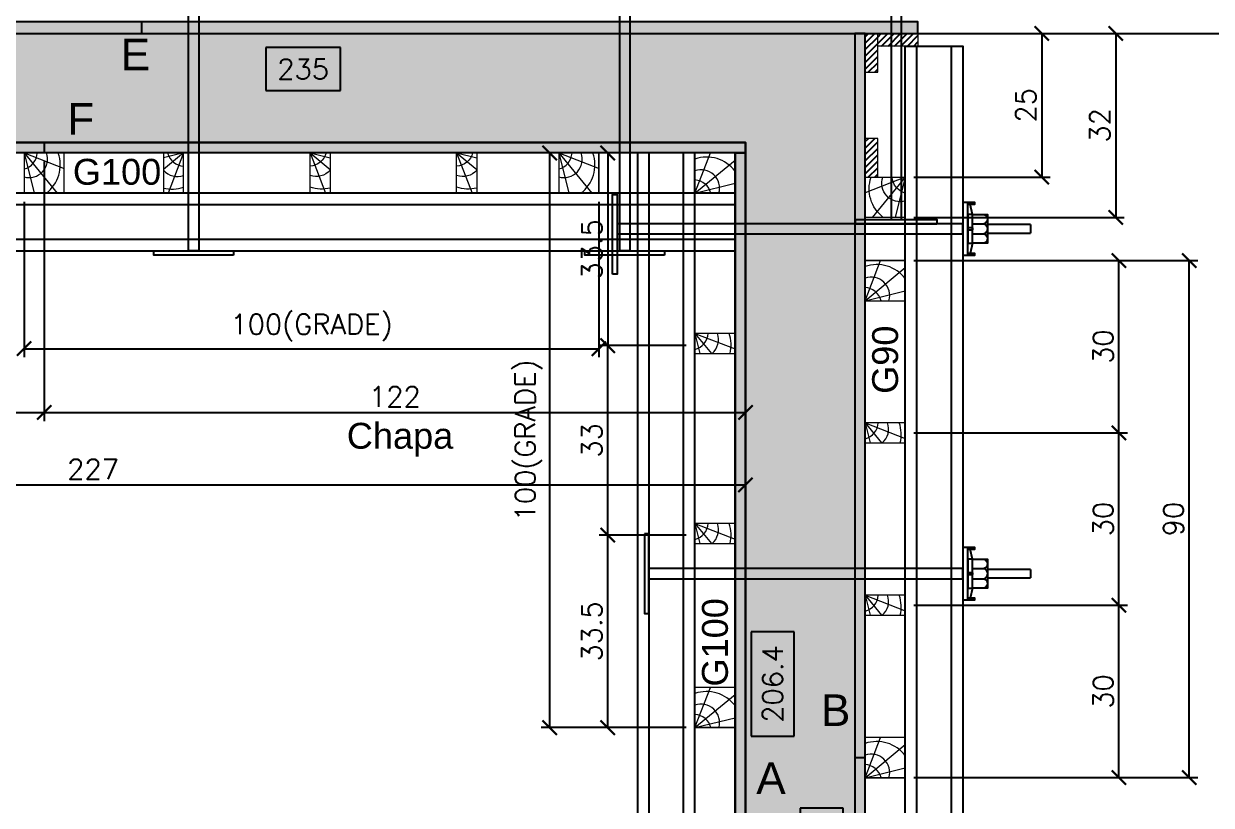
# Model space of a CAD drawing. Extents: x -23436 to 4767, y -3862 to 10024.
# Drawn here: x -15349.2 to -14936, y 2388.6 to 2660.6 of the extents above; entities that cross this region are included whole.
import ezdxf
from ezdxf.enums import TextEntityAlignment as Align

# ---------------------------------------------------------------- set-up
doc = ezdxf.new("R2010")
doc.units = 0
doc.header["$PDMODE"] = 2
doc.header["$PDSIZE"] = 10
doc.linetypes.add('CABLIN', pattern=[0.35, 0.25, -0.1])
doc.linetypes.add('HIDDEN', pattern=[9.525, 6.35, -3.175])
doc.layers.get('0').update_dxf_attribs({"lineweight": 13})
doc.layers.get('Defpoints').update_dxf_attribs({"lineweight": 13})
for name, color, linetype in [('Barra de Ancoragem', 20, 'Continuous'), ('CHAPA', 1, 'Continuous'), ('Concreto', 250, 'HIDDEN'), ('Cota', 4, 'Continuous'), ('Cota Seção (2x)', 4, 'Continuous'), ('Hachura', 252, 'CABLIN'), ('Painéis', 30, 'Continuous'), ('Perfil Metálico', 224, 'Continuous'), ('TEXTO_GERAL', 7, 'Continuous')]:
    doc.layers.add(name, color=color, linetype=linetype)
for name, color, linetype, lineweight in [('contorno de painel', 7, 'Continuous', 13), ('Madeira', 100, 'Continuous', 13), ('sarrafo', 93, 'Continuous', 13), ('Texto Seção', 7, 'Continuous', 15)]:
    doc.layers.add(name, color=color, linetype=linetype, lineweight=lineweight)
doc.styles.add('ARIAL', font='arial.ttf', dxfattribs={"oblique": 15, "height": 25})
doc.styles.add('ROMANS', font='romans.shx')
doc.styles.add('SANSSERIF', font='sas_____.pfb')
doc.dimstyles.new('COTA SECAO', dxfattribs={"dimtxt": 7, "dimasz": 5, "dimexe": 3, "dimexo": 3, "dimgap": 2, "dimtad": 3, "dimdec": 1, "dimlfac": 0.5, "dimzin": 12, "dimdsep": 46, "dimtxsty": 'ROMANS', "dimblk": 'ARCHTICK', "dimcen": 0, "dimclrd": 4, "dimclre": 4, "dimclrt": 1, "dimadec": 1, "dimazin": 3, "dimtfac": 1, "dimtdec": 1, "dimtmove": 0, "dimatfit": 3, "dimldrblk": 'OBLIQUE', "dimfxl": 0, "dimtolj": 1, "dimtzin": 12, "dimarcsym": 0})
doc.dimstyles.new('SECÇÃO 2', dxfattribs={"dimtxt": 7, "dimasz": 6, "dimexe": 0.18, "dimexo": 2, "dimgap": -4, "dimtad": 3, "dimdec": 1, "dimlfac": 0.5, "dimzin": 12, "dimdsep": 46, "dimtxsty": 'ROMANS', "dimblk": 'ARCHTICK', "dimcen": 0.09, "dimse1": 1, "dimse2": 1, "dimsd1": 1, "dimsd2": 1, "dimclrd": 180, "dimclre": 5, "dimclrt": 1, "dimadec": 0, "dimazin": 3, "dimtfac": 1, "dimtdec": 1, "dimtofl": 0, "dimtmove": 0, "dimatfit": 3, "dimldrblk": 'ARCHTICK', "dimfxl": 0, "dimtolj": 1, "dimtzin": 0, "dimarcsym": 0})

# ---------------------------------------------------------------- blocks, each defined once
blk = doc.blocks.new('*D5630')
at = {"layer": 'contorno de painel', "color": 180, "lineweight": -2, "transparency": 16777216}
for p, q in [((-15064.06, 2387.61), (-15079.06, 2387.61)), ((-15079.06, 2387.61), (-15079.06, 2361.61)), ((-15064.06, 2361.61), (-15064.06, 2387.61)), ((-15079.06, 2361.61), (-15064.06, 2361.61))]:
    blk.add_line(p, q, dxfattribs=at)
at = {"layer": 'Defpoints', "color": 0, "transparency": 16777216}
for p in [(-15060.06, 2657.24), (-15060.06, 2161.24), (-15060.06, 2161.24)]:
    blk.add_point(p, dxfattribs=at)
at = {"layer": 'contorno de painel', "color": 1, "transparency": 16777216, "insert": (-15071.56, 2374.61), "char_height": 7, "attachment_point": 5, "rotation": 90, "style": 'ROMANS'}
blk.add_mtext('\\A1;248', dxfattribs=at)
blk = doc.blocks.new('_ArchTick')
at = {"color": 0, "linetype": 'ByBlock', "const_width": 0.15}
blk.add_lwpolyline([(-0.5, -0.5), (0.5, 0.5)], dxfattribs=at)
blk = doc.blocks.new('*D5564')
at = {"layer": 'contorno de painel', "color": 180, "lineweight": -2, "transparency": 16777216}
for p, q in [((-15238.96, 2652.34), (-15264.96, 2652.34)), ((-15264.96, 2652.34), (-15264.96, 2637.34)), ((-15238.96, 2637.34), (-15238.96, 2652.34)), ((-15264.96, 2637.34), (-15238.96, 2637.34))]:
    blk.add_line(p, q, dxfattribs=at)
at = {"layer": 'Defpoints', "color": 0, "transparency": 16777216}
for p in [(-15060.06, 2657.24), (-15060.06, 2633.34), (-15530.06, 2619.24)]:
    blk.add_point(p, dxfattribs=at)
at = {"layer": 'contorno de painel', "color": 1, "transparency": 16777216, "insert": (-15251.96, 2644.84), "char_height": 7, "attachment_point": 5, "style": 'ROMANS'}
blk.add_mtext('\\A1;235', dxfattribs=at)
blk = doc.blocks.new('*D5566')
at = {"layer": 'contorno de painel', "color": 180, "lineweight": -2, "transparency": 16777216}
for p, q in [((-15081.09, 2449.01), (-15096.09, 2449.01)), ((-15096.09, 2449.01), (-15096.09, 2412.67)), ((-15081.09, 2412.67), (-15081.09, 2449.01)), ((-15096.09, 2412.67), (-15081.09, 2412.67))]:
    blk.add_line(p, q, dxfattribs=at)
at = {"layer": 'Defpoints', "color": 0, "transparency": 16777216}
for p in [(-15101.66, 2615.64), (-15101.66, 2202.84), (-15077.09, 2202.84)]:
    blk.add_point(p, dxfattribs=at)
at = {"layer": 'contorno de painel', "color": 1, "transparency": 16777216, "insert": (-15088.59, 2430.84), "char_height": 7, "attachment_point": 5, "rotation": 90, "style": 'ROMANS'}
blk.add_mtext('\\A1;206.4', dxfattribs=at)
blk = doc.blocks.new('ERTYERTYUYTURTYUTRYU')
at = {"layer": 'Barra de Ancoragem'}
for p, q in [((8963.33, 10873.8), (8963.33, 10855.54)), ((8964.88, 10869.68), (8964.1, 10873.21)), ((8985.14, 10863.2), (8985.14, 10866.14)), ((8964.88, 10859.66), (8964.1, 10856.13))]:
    blk.add_line(p, q, dxfattribs=at)
at = {"layer": 'Barra de Ancoragem', "flags": 128}
for points in [[(8961.54, 10855.54), (8961.54, 10873.8), (8963.33, 10873.8), (8963.33, 10855.54)], [(8963.33, 10873.8), (8965.7, 10873.8), (8965.7, 10873.21), (8963.33, 10873.21)], [(8963.33, 10869.68), (8964.88, 10869.68), (8964.88, 10859.66), (8963.33, 10859.66)], [(8963.33, 10856.13), (8965.7, 10856.13), (8965.7, 10855.54), (8963.33, 10855.54)]]:
    blk.add_lwpolyline(points, close=True, dxfattribs=at)
for points in [[(8964.88, 10859.66), (8970.14, 10859.66), (8970.14, 10869.68), (8964.88, 10869.68)], [(8985.14, 10863.2), (8970.14, 10863.2), (8970.14, 10866.14), (8985.14, 10866.14)], [(8964.88, 10864.37), (8963.33, 10864.37), (8963.33, 10864.96), (8964.88, 10864.96), (8964.88, 10864.37), (8964.88, 10864.96)]]:
    blk.add_lwpolyline(points, dxfattribs=at)
for points in [[(8964.88, 10866.44), (8968.96, 10866.44, 0.729796), (8968.96, 10869.68, 0.729796)], [(8964.88, 10862.9), (8968.96, 10862.9, 0.666667), (8968.96, 10866.44, 0.666667)]]:
    blk.add_lwpolyline(points, format="xyb", dxfattribs=at)
at = {"layer": 'Barra de Ancoragem'}
blk.add_arc((8968.44, 10861.28), 1.7, 287.7564, 72.2436, dxfattribs=at)
blk = doc.blocks.new('PONTALETE')
at = {"layer": 'Madeira'}
for q in [(2.71, 7), (7, 5.76), (7, 1.74)]:
    blk.add_line((0, 0), q, dxfattribs=at)
blk.add_lwpolyline([(0, 0), (7, 0), (7, 7), (0, 7)], close=True, dxfattribs=at)
for centre, radius, start, end in [((2.04, 0.06), 6.23, 37.2818, 109.0913), ((1.09, 0.9), 3.19, 343.603, 109.9847), ((-0.21, -0.78), 3.09, 14.6322, 86.0383)]:
    blk.add_arc(centre, radius, start, end, dxfattribs=at)
blk = doc.blocks.new('*D5575')
at = {"layer": 'Cota', "color": 4, "lineweight": -2, "transparency": 16777216}
for p, q in [((-15035.06, 2657.24), (-14992.01, 2657.24)), ((-14995.01, 2657.24), (-14995.01, 2607.24)), ((-15039.46, 2607.24), (-14992.01, 2607.24))]:
    blk.add_line(p, q, dxfattribs=at)
at = {"layer": 'Defpoints', "color": 0, "transparency": 16777216}
for p in [(-15038.06, 2657.24), (-15042.46, 2607.24), (-14995.01, 2607.24)]:
    blk.add_point(p, dxfattribs=at)
at = {"layer": 'Cota', "color": 4, "lineweight": -2, "transparency": 16777216, "xscale": 5, "yscale": 5, "zscale": 5}
for p, rotation in [((-14995.01, 2657.24), 90), ((-14995.01, 2607.24), 270)]:
    blk.add_blockref('_ArchTick', p, dxfattribs=dict(at, rotation=rotation))
at = {"layer": 'Cota', "color": 1, "transparency": 16777216, "insert": (-15000.51, 2632.24), "char_height": 7, "attachment_point": 5, "rotation": 90, "style": 'ROMANS'}
blk.add_mtext('\\A1;25', dxfattribs=at)
blk = doc.blocks.new('_OBLIQUE')
at = {"color": 0, "linetype": 'ByBlock', "lineweight": -2}
for p, q in [((0, 0), (-1, 0)), ((-0.5, -0.5), (0.5, 0.5))]:
    blk.add_line(p, q, dxfattribs=at)
blk = doc.blocks.new('*D5576')
at = {"layer": 'Cota', "color": 4, "lineweight": -2, "transparency": 16777216}
for p, q in [((-15035.06, 2657.24), (-14966.26, 2657.24)), ((-14969.26, 2657.24), (-14969.26, 2593.24)), ((-15039.46, 2593.24), (-14966.26, 2593.24))]:
    blk.add_line(p, q, dxfattribs=at)
at = {"layer": 'Defpoints', "color": 0, "transparency": 16777216}
for p in [(-15038.06, 2657.24), (-15042.46, 2593.24), (-14969.26, 2593.24)]:
    blk.add_point(p, dxfattribs=at)
at = {"layer": 'Cota', "color": 4, "lineweight": -2, "transparency": 16777216, "xscale": 5, "yscale": 5, "zscale": 5}
for p, rotation in [((-14969.26, 2657.24), 90), ((-14969.26, 2593.24), 270)]:
    blk.add_blockref('_ArchTick', p, dxfattribs=dict(at, rotation=rotation))
at = {"layer": 'Cota', "color": 1, "transparency": 16777216, "insert": (-14974.76, 2625.24), "char_height": 7, "attachment_point": 5, "rotation": 90, "style": 'ROMANS'}
blk.add_mtext('\\A1;32', dxfattribs=at)
blk = doc.blocks.new('MEIO PONTALETE')
at = {"layer": 'Madeira'}
for q in [(2.71, 7), (3.5, 2.88), (3.5, 0.87)]:
    blk.add_line((0, 0), q, dxfattribs=at)
blk.add_lwpolyline([(0, 0), (3.5, 0), (3.5, 7), (0, 7)], close=True, dxfattribs=at)
for centre, radius, start, end in [((2.04, 0.06), 6.23, 76.4499, 109.0913), ((1.09, 0.9), 3.19, 40.9063, 109.9847), ((-0.21, -0.78), 3.09, 14.6322, 86.0383)]:
    blk.add_arc(centre, radius, start, end, dxfattribs=at)
blk = doc.blocks.new('*D5583')
at = {"layer": 'Cota', "color": 4, "lineweight": -2, "transparency": 16777216}
for p, q in [((-15349.06, 2598.64), (-15349.06, 2544.53)), ((-15149.06, 2598.64), (-15149.06, 2544.53)), ((-15349.06, 2547.53), (-15149.06, 2547.53))]:
    blk.add_line(p, q, dxfattribs=at)
at = {"layer": 'Defpoints', "color": 0, "transparency": 16777216}
for p in [(-15349.06, 2601.64), (-15149.06, 2601.64), (-15149.06, 2547.53)]:
    blk.add_point(p, dxfattribs=at)
at = {"layer": 'Cota', "color": 4, "lineweight": -2, "transparency": 16777216, "xscale": 5, "yscale": 5, "zscale": 5, "rotation": 180}
blk.add_blockref('_ArchTick', (-15349.06, 2547.53), dxfattribs=at)
at = {"layer": 'Cota', "color": 4, "lineweight": -2, "transparency": 16777216, "xscale": 5, "yscale": 5, "zscale": 5}
blk.add_blockref('_ArchTick', (-15149.06, 2547.53), dxfattribs=at)
at = {"layer": 'Cota', "color": 1, "transparency": 16777216, "insert": (-15249.06, 2554.87), "char_height": 7, "attachment_point": 5, "style": 'ROMANS'}
blk.add_mtext('\\A1;100(GRADE)', dxfattribs=at)
blk = doc.blocks.new('*D5584')
at = {"layer": 'Cota', "color": 4, "lineweight": -2, "transparency": 16777216}
for p, q in [((-15342.06, 2612.64), (-15342.06, 2522.35)), ((-15552.06, 2598.64), (-15552.06, 2522.35)), ((-15552.06, 2525.35), (-15342.06, 2525.35))]:
    blk.add_line(p, q, dxfattribs=at)
at = {"layer": 'Defpoints', "color": 0, "transparency": 16777216}
for p in [(-15342.06, 2615.64), (-15552.06, 2601.64), (-15342.06, 2525.35)]:
    blk.add_point(p, dxfattribs=at)
at = {"layer": 'Cota', "color": 4, "lineweight": -2, "transparency": 16777216, "xscale": 5, "yscale": 5, "zscale": 5, "rotation": 180}
blk.add_blockref('_ArchTick', (-15552.06, 2525.35), dxfattribs=at)
at = {"layer": 'Cota', "color": 4, "lineweight": -2, "transparency": 16777216, "xscale": 5, "yscale": 5, "zscale": 5}
blk.add_blockref('_ArchTick', (-15342.06, 2525.35), dxfattribs=at)
at = {"layer": 'Cota', "color": 1, "transparency": 16777216, "insert": (-15447.06, 2530.85), "char_height": 7, "attachment_point": 5, "style": 'ROMANS'}
blk.add_mtext('\\A1;105 ', dxfattribs=at)
blk = doc.blocks.new('*D5585')
at = {"layer": 'Cota', "color": 4, "lineweight": -2, "transparency": 16777216}
for p, q in [((-15342.06, 2612.64), (-15342.06, 2522.35)), ((-15098.06, 2612.64), (-15098.06, 2522.35)), ((-15342.06, 2525.35), (-15098.06, 2525.35))]:
    blk.add_line(p, q, dxfattribs=at)
at = {"layer": 'Defpoints', "color": 0, "transparency": 16777216}
for p in [(-15342.06, 2615.64), (-15098.06, 2615.64), (-15098.06, 2525.35)]:
    blk.add_point(p, dxfattribs=at)
at = {"layer": 'Cota', "color": 4, "lineweight": -2, "transparency": 16777216, "xscale": 5, "yscale": 5, "zscale": 5, "rotation": 180}
blk.add_blockref('_ArchTick', (-15342.06, 2525.35), dxfattribs=at)
at = {"layer": 'Cota', "color": 4, "lineweight": -2, "transparency": 16777216, "xscale": 5, "yscale": 5, "zscale": 5}
blk.add_blockref('_ArchTick', (-15098.06, 2525.35), dxfattribs=at)
at = {"layer": 'Cota', "color": 1, "transparency": 16777216, "insert": (-15220.06, 2530.85), "char_height": 7, "attachment_point": 5, "style": 'ROMANS'}
blk.add_mtext('\\A1;122 ', dxfattribs=at)
blk = doc.blocks.new('*D5595')
at = {"layer": 'Cota', "color": 4, "lineweight": -2, "transparency": 16777216}
for p, q in [((-15039.46, 2578.24), (-14940.67, 2578.24)), ((-14943.67, 2398.24), (-14943.67, 2578.24)), ((-15039.46, 2398.24), (-14940.67, 2398.24))]:
    blk.add_line(p, q, dxfattribs=at)
at = {"layer": 'Defpoints', "color": 0, "transparency": 16777216}
for p in [(-15042.46, 2578.24), (-14943.67, 2578.24), (-15042.46, 2398.24)]:
    blk.add_point(p, dxfattribs=at)
at = {"layer": 'Cota', "color": 4, "lineweight": -2, "transparency": 16777216, "xscale": 5, "yscale": 5, "zscale": 5}
for p, rotation in [((-14943.67, 2578.24), 90), ((-14943.67, 2398.24), 270)]:
    blk.add_blockref('_ArchTick', p, dxfattribs=dict(at, rotation=rotation))
at = {"layer": 'Cota', "color": 1, "transparency": 16777216, "insert": (-14949.17, 2488.24), "char_height": 7, "attachment_point": 5, "rotation": 90, "style": 'ROMANS'}
blk.add_mtext('\\A1;90', dxfattribs=at)
blk = doc.blocks.new('*D5596')
at = {"layer": 'Cota', "color": 4, "lineweight": -2, "transparency": 16777216}
for p, q in [((-15039.46, 2458.24), (-14965.14, 2458.24)), ((-14968.14, 2398.24), (-14968.14, 2458.24)), ((-15039.46, 2398.24), (-14965.14, 2398.24))]:
    blk.add_line(p, q, dxfattribs=at)
at = {"layer": 'Defpoints', "color": 0, "transparency": 16777216}
for p in [(-15042.46, 2458.24), (-14968.14, 2458.24), (-15042.46, 2398.24)]:
    blk.add_point(p, dxfattribs=at)
at = {"layer": 'Cota', "color": 4, "lineweight": -2, "transparency": 16777216, "xscale": 5, "yscale": 5, "zscale": 5}
for p, rotation in [((-14968.14, 2458.24), 90), ((-14968.14, 2398.24), 270)]:
    blk.add_blockref('_ArchTick', p, dxfattribs=dict(at, rotation=rotation))
at = {"layer": 'Cota', "color": 1, "transparency": 16777216, "insert": (-14973.64, 2428.24), "char_height": 7, "attachment_point": 5, "rotation": 90, "style": 'ROMANS'}
blk.add_mtext('\\A1;30', dxfattribs=at)
blk = doc.blocks.new('*D5597')
at = {"layer": 'Cota', "color": 4, "lineweight": -2, "transparency": 16777216}
for p, q in [((-15039.46, 2518.24), (-14965.14, 2518.24)), ((-14968.14, 2458.24), (-14968.14, 2518.24)), ((-15039.46, 2458.24), (-14965.14, 2458.24))]:
    blk.add_line(p, q, dxfattribs=at)
at = {"layer": 'Defpoints', "color": 0, "transparency": 16777216}
for p in [(-15042.46, 2518.24), (-14968.14, 2518.24), (-15042.46, 2458.24)]:
    blk.add_point(p, dxfattribs=at)
at = {"layer": 'Cota', "color": 4, "lineweight": -2, "transparency": 16777216, "xscale": 5, "yscale": 5, "zscale": 5}
for p, rotation in [((-14968.14, 2518.24), 90), ((-14968.14, 2458.24), 270)]:
    blk.add_blockref('_ArchTick', p, dxfattribs=dict(at, rotation=rotation))
at = {"layer": 'Cota', "color": 1, "transparency": 16777216, "insert": (-14973.64, 2488.24), "char_height": 7, "attachment_point": 5, "rotation": 90, "style": 'ROMANS'}
blk.add_mtext('\\A1;30', dxfattribs=at)
blk = doc.blocks.new('*D5598')
at = {"layer": 'Cota', "color": 4, "lineweight": -2, "transparency": 16777216}
for p, q in [((-15039.46, 2578.24), (-14965.14, 2578.24)), ((-14968.14, 2518.24), (-14968.14, 2578.24)), ((-15039.46, 2518.24), (-14965.14, 2518.24))]:
    blk.add_line(p, q, dxfattribs=at)
at = {"layer": 'Defpoints', "color": 0, "transparency": 16777216}
for p in [(-15042.46, 2578.24), (-14968.14, 2578.24), (-15042.46, 2518.24)]:
    blk.add_point(p, dxfattribs=at)
at = {"layer": 'Cota', "color": 4, "lineweight": -2, "transparency": 16777216, "xscale": 5, "yscale": 5, "zscale": 5}
for p, rotation in [((-14968.14, 2578.24), 90), ((-14968.14, 2518.24), 270)]:
    blk.add_blockref('_ArchTick', p, dxfattribs=dict(at, rotation=rotation))
at = {"layer": 'Cota', "color": 1, "transparency": 16777216, "insert": (-14973.64, 2548.24), "char_height": 7, "attachment_point": 5, "rotation": 90, "style": 'ROMANS'}
blk.add_mtext('\\A1;30', dxfattribs=at)
blk = doc.blocks.new('*D5599')
at = {"layer": 'Cota', "color": 4, "lineweight": -2, "transparency": 16777216}
for p, q in [((-15053.46, 2657.24), (-14912.16, 2657.24)), ((-14915.16, 2161.24), (-14915.16, 2657.24)), ((-15053.46, 2161.24), (-14912.16, 2161.24))]:
    blk.add_line(p, q, dxfattribs=at)
at = {"layer": 'Defpoints', "color": 0, "transparency": 16777216}
for p in [(-15056.46, 2657.24), (-14915.16, 2657.24), (-15056.46, 2161.24)]:
    blk.add_point(p, dxfattribs=at)
at = {"layer": 'Cota', "color": 4, "lineweight": -2, "transparency": 16777216, "xscale": 5, "yscale": 5, "zscale": 5}
for p, rotation in [((-14915.16, 2657.24), 90), ((-14915.16, 2161.24), 270)]:
    blk.add_blockref('_ArchTick', p, dxfattribs=dict(at, rotation=rotation))
at = {"layer": 'Cota', "color": 1, "transparency": 16777216, "insert": (-14920.66, 2409.24), "char_height": 7, "attachment_point": 5, "rotation": 90, "style": 'ROMANS'}
blk.add_mtext('\\A1;248', dxfattribs=at)
blk = doc.blocks.new('*D5542')
at = {"layer": 'Cota', "color": 4, "lineweight": -2, "transparency": 16777216}
for p, q in [((-15552.06, 2616.24), (-15552.06, 2497.11)), ((-15098.06, 2616.24), (-15098.06, 2497.11)), ((-15552.06, 2500.11), (-15098.06, 2500.11))]:
    blk.add_line(p, q, dxfattribs=at)
at = {"layer": 'Defpoints', "color": 0, "transparency": 16777216}
for p in [(-15552.06, 2619.24), (-15098.06, 2619.24), (-15098.06, 2500.11)]:
    blk.add_point(p, dxfattribs=at)
at = {"layer": 'Cota', "color": 4, "lineweight": -2, "transparency": 16777216, "xscale": 5, "yscale": 5, "zscale": 5, "rotation": 180}
blk.add_blockref('_ArchTick', (-15552.06, 2500.11), dxfattribs=at)
at = {"layer": 'Cota', "color": 4, "lineweight": -2, "transparency": 16777216, "xscale": 5, "yscale": 5, "zscale": 5}
blk.add_blockref('_ArchTick', (-15098.06, 2500.11), dxfattribs=at)
at = {"layer": 'Cota', "color": 1, "transparency": 16777216, "insert": (-15325.06, 2505.61), "char_height": 7, "attachment_point": 5, "style": 'ROMANS'}
blk.add_mtext('\\A1;227', dxfattribs=at)
blk = doc.blocks.new('*D5135')
at = {"layer": 'Cota Seção (2x)', "color": 4, "lineweight": -2, "transparency": 16777216}
for p, q in [((-15118.67, 2482.64), (-15149.01, 2482.64)), ((-15146.01, 2415.64), (-15146.01, 2482.64)), ((-15118.7, 2415.64), (-15149.01, 2415.64))]:
    blk.add_line(p, q, dxfattribs=at)
at = {"layer": 'Defpoints', "color": 0, "transparency": 16777216}
for p in [(-15146.01, 2482.64), (-15115.67, 2482.64), (-15115.7, 2415.64)]:
    blk.add_point(p, dxfattribs=at)
at = {"layer": 'Cota Seção (2x)', "color": 4, "lineweight": -2, "transparency": 16777216, "xscale": 5, "yscale": 5, "zscale": 5}
for p, rotation in [((-15146.01, 2482.64), 90), ((-15146.01, 2415.64), 270)]:
    blk.add_blockref('_ArchTick', p, dxfattribs=dict(at, rotation=rotation))
at = {"layer": 'Cota Seção (2x)', "color": 1, "transparency": 16777216, "insert": (-15151.51, 2449.14), "char_height": 7, "attachment_point": 5, "rotation": 90, "style": 'ROMANS'}
blk.add_mtext('\\A1;33.5', dxfattribs=at)
blk = doc.blocks.new('*D5136')
at = {"layer": 'Cota Seção (2x)', "color": 4, "lineweight": -2, "transparency": 16777216}
for p, q in [((-15118.7, 2615.64), (-15149.01, 2615.64)), ((-15146.01, 2615.64), (-15146.01, 2548.6)), ((-15118.69, 2548.6), (-15149.01, 2548.6))]:
    blk.add_line(p, q, dxfattribs=at)
at = {"layer": 'Defpoints', "color": 0, "transparency": 16777216}
for p in [(-15115.7, 2615.64), (-15146.01, 2548.6), (-15115.69, 2548.6)]:
    blk.add_point(p, dxfattribs=at)
at = {"layer": 'Cota Seção (2x)', "color": 4, "lineweight": -2, "transparency": 16777216, "xscale": 5, "yscale": 5, "zscale": 5}
for p, rotation in [((-15146.01, 2615.64), 90), ((-15146.01, 2548.6), 270)]:
    blk.add_blockref('_ArchTick', p, dxfattribs=dict(at, rotation=rotation))
at = {"layer": 'Cota Seção (2x)', "color": 1, "transparency": 16777216, "insert": (-15151.51, 2582.12), "char_height": 7, "attachment_point": 5, "rotation": 90, "style": 'ROMANS'}
blk.add_mtext('\\A1;33.5', dxfattribs=at)
blk = doc.blocks.new('*D5137')
at = {"layer": 'Cota Seção (2x)', "color": 4, "lineweight": -2, "transparency": 16777216}
for p, q in [((-15118.69, 2548.6), (-15149.01, 2548.6)), ((-15146.01, 2482.64), (-15146.01, 2548.6)), ((-15118.7, 2482.64), (-15149.01, 2482.64))]:
    blk.add_line(p, q, dxfattribs=at)
at = {"layer": 'Defpoints', "color": 0, "transparency": 16777216}
for p in [(-15146.01, 2548.6), (-15115.69, 2548.6), (-15115.7, 2482.64)]:
    blk.add_point(p, dxfattribs=at)
at = {"layer": 'Cota Seção (2x)', "color": 4, "lineweight": -2, "transparency": 16777216, "xscale": 5, "yscale": 5, "zscale": 5}
for p, rotation in [((-15146.01, 2548.6), 90), ((-15146.01, 2482.64), 270)]:
    blk.add_blockref('_ArchTick', p, dxfattribs=dict(at, rotation=rotation))
at = {"layer": 'Cota Seção (2x)', "color": 1, "transparency": 16777216, "insert": (-15151.51, 2515.62), "char_height": 7, "attachment_point": 5, "rotation": 90, "style": 'ROMANS'}
blk.add_mtext('\\A1;33', dxfattribs=at)
blk = doc.blocks.new('*D5138')
at = {"layer": 'Cota Seção (2x)', "color": 4, "lineweight": -2, "transparency": 16777216}
for p, q in [((-15118.66, 2615.64), (-15169.19, 2615.64)), ((-15166.19, 2415.64), (-15166.19, 2615.64)), ((-15118.7, 2415.64), (-15169.19, 2415.64))]:
    blk.add_line(p, q, dxfattribs=at)
at = {"layer": 'Defpoints', "color": 0, "transparency": 16777216}
for p in [(-15166.19, 2615.64), (-15115.66, 2615.64), (-15115.7, 2415.64)]:
    blk.add_point(p, dxfattribs=at)
at = {"layer": 'Cota Seção (2x)', "color": 4, "lineweight": -2, "transparency": 16777216, "xscale": 5, "yscale": 5, "zscale": 5}
for p, rotation in [((-15166.19, 2615.64), 90), ((-15166.19, 2415.64), 270)]:
    blk.add_blockref('_ArchTick', p, dxfattribs=dict(at, rotation=rotation))
at = {"layer": 'Cota Seção (2x)', "color": 1, "transparency": 16777216, "insert": (-15173.52, 2515.64), "char_height": 7, "attachment_point": 5, "rotation": 90, "style": 'ROMANS'}
blk.add_mtext('\\A1;100(GRADE)', dxfattribs=at)

msp = doc.modelspace()

# ---------------------------------------------------------------- hatches: boundary and pattern name
at = {"layer": 'Concreto'}
h = msp.add_hatch(dxfattribs=at)
h.set_pattern_fill('AR-CONC', color=256, scale=0.1, angle=-270)
h.set_pattern_definition([(140, (1353.026, 4567.936), (1.593909, 18.218467), [1.905, -20.955]), (85, (1353.026, 4567.936), (-19.105685, -3.524342), [1.524, -16.764058]), (190.45144, (1353.159, 4569.455), (-17.511775, 14.694125), [1.619, -17.809024]), (136.1842, (1347.946, 4567.936), (4.204233, 27.107904), [2.8575, -31.4325]), (186.63556, (1348.296, 4570.195), (-24.742612, 23.740413), [2.428502, -26.71356]), (81.18415, (1347.946, 4567.936), (-24.742612, 23.740413), [2.285997, -25.145973]), (111, (1349.216, 4570.476), (10.22652, 15.161439), [1.905, -20.955]), (56, (1349.216, 4570.476), (-18.418797, 6.180203), [1.524, -16.764]), (161.45145, (1350.068, 4571.74), (-8.192277, 21.341642), [1.619, -17.808994]), (127.5, (1353.026, 4567.9365), (-8.455504, 0.3088603), [0, -16.5608, 0, -17.018, 0, -16.8275]), (97.5, (1353.026, 4567.9365), (-10.0180575, 6.6819663), [0, -9.7028, 0, -16.1798, 0, -6.4135]), (57.5, (1353.026, 4562.272), (0.5728744, 13.5590595), [0, -6.35, 0, -19.812, 0, -26.289]), (47.5, (1353.026, 4559.732), (-2.542649, 14.812918), [0, -8.255, 0, -13.1572, 0, -18.669])])
h.paths.add_polyline_path([(-15530.057, 2619.24), (-15530.057, 2657.24), (-15060.057, 2657.24), (-15060.057, 2161.238), (-15530.057, 2161.238), (-15530.057, 2199.238), (-15098.057, 2199.238), (-15098.057, 2619.24)])
at = {"layer": 'Hachura'}
h = msp.add_hatch(color=256, dxfattribs=at)
h.dxf.hatch_style = 1
h.paths.add_polyline_path([(-15038.057, 2657.24), (-15038.057, 2661.24), (-15552.057, 2661.24), (-15552.057, 2657.24)])
h = msp.add_hatch(color=256, dxfattribs=at)
h.dxf.hatch_style = 1
h.paths.add_polyline_path([(-15060.057, 2161.238), (-15056.457, 2161.238), (-15056.457, 2657.24), (-15060.057, 2657.24)])
h = msp.add_hatch(dxfattribs=at)
h.set_pattern_fill('ANSI31', color=256, scale=0.5, angle=180, style=0)
h.set_pattern_definition([(225, (-24535.434, -21849.0987), (1.122532015, -1.122532015), [])])
h.paths.add_polyline_path([(-15056.457, 2657.24), (-15052.057, 2657.24), (-15052.057, 2643.74), (-15056.457, 2643.74)])
h = msp.add_hatch(dxfattribs=at)
h.set_pattern_fill('ANSI31', color=256, scale=0.5, style=0)
h.set_pattern_definition([(45, (-9368.7981, 12211.995), (-1.12253202, 1.12253202), [])])
h.paths.add_polyline_path([(-15038.057, 2657.24), (-15052.057, 2657.24), (-15052.057, 2652.84), (-15038.057, 2652.84)])
h = msp.add_hatch(dxfattribs=at)
h.set_pattern_fill('ANSI31', color=256, scale=0.5, angle=180, style=0)
h.set_pattern_definition([(225, (-24535.4339, -21885.5964), (1.122532015, -1.122532015), [])])
h.paths.add_polyline_path([(-15056.457, 2620.742), (-15052.057, 2620.742), (-15052.057, 2607.242), (-15056.457, 2607.242)])
h = msp.add_hatch(color=256, dxfattribs=at)
h.dxf.hatch_style = 1
h.paths.add_polyline_path([(-15098.057, 2615.64), (-15098.057, 2619.24), (-15552.057, 2619.24), (-15552.057, 2615.64)])
h = msp.add_hatch(color=256, dxfattribs=at)
h.dxf.hatch_style = 1
h.paths.add_polyline_path([(-15101.657, 2615.64), (-15098.057, 2615.64), (-15098.057, 2202.838), (-15101.657, 2202.838)])

# ---------------------------------------------------------------- linework, layer by layer
for points in [[(-15349.057, 2601.64), (-15149.057, 2601.64), (-15149.057, 2615.64), (-15349.057, 2615.64)], [(-15042.457, 2398.238), (-15056.457, 2398.238), (-15056.457, 2578.238), (-15042.457, 2578.238)]]:
    msp.add_lwpolyline(points, close=True)
at = {"layer": 'Barra de Ancoragem', "flags": 128}
for points in [[(-15291.833, 2581.64), (-15291.833, 2695.24), (-15288.281, 2695.24), (-15288.281, 2581.64)], [(-15141.833, 2581.64), (-15141.833, 2695.24), (-15138.281, 2695.24), (-15138.281, 2581.64)], [(-15047.372, 2695.24), (-15047.372, 2592.439), (-15043.821, 2592.439), (-15043.821, 2695.24)], [(-15144.351, 2573.493), (-15144.351, 2601.229), (-15142.751, 2601.229), (-15142.751, 2573.493)], [(-15142.751, 2587.464), (-15022.457, 2587.464), (-15022.457, 2591.015), (-15142.751, 2591.015)], [(-15031.446, 2590.839), (-15059.748, 2590.839), (-15059.748, 2592.439), (-15031.446, 2592.439)], [(-15276.189, 2580.04), (-15303.925, 2580.04), (-15303.925, 2581.64), (-15276.189, 2581.64)], [(-15126.189, 2580.04), (-15153.925, 2580.04), (-15153.925, 2581.64), (-15126.189, 2581.64)], [(-15133.257, 2483.108), (-15133.257, 2455.371), (-15131.657, 2455.371), (-15131.657, 2483.108)], [(-15131.657, 2467.464), (-15022.457, 2467.464), (-15022.457, 2471.015), (-15131.657, 2471.015)]]:
    msp.add_lwpolyline(points, close=True, dxfattribs=at)
at = {"layer": 'CHAPA'}
for points in [[(-15038.057, 2657.24), (-15038.057, 2661.24), (-15552.057, 2661.24), (-15552.057, 2657.24)], [(-15060.057, 2161.238), (-15056.457, 2161.238), (-15056.457, 2657.24), (-15060.057, 2657.24)], [(-15552.057, 2619.24), (-15098.057, 2619.24), (-15098.057, 2615.64), (-15552.057, 2615.64)], [(-15101.657, 2202.838), (-15098.057, 2202.838), (-15098.057, 2615.64), (-15101.657, 2615.64)]]:
    msp.add_lwpolyline(points, close=True, dxfattribs=at)
at = {"layer": 'contorno de painel'}
for points in [[(-15060.057, 2161.238), (-15060.057, 2199.238), (-15060.057, 2199.238), (-15060.057, 2657.24), (-15530.057, 2657.24), (-15530.057, 2619.24), (-15098.057, 2619.24), (-15098.057, 2199.238), (-15530.057, 2199.238), (-15530.057, 2161.238)], [(-15098.057, 2619.24), (-15552.057, 2619.24), (-15552.057, 2615.64), (-15098.057, 2615.64)]]:
    msp.add_lwpolyline(points, close=True, dxfattribs=at)
at = {"layer": 'Madeira'}
for points in [[(-15038.057, 2657.24), (-15038.057, 2652.84), (-15052.057, 2652.84), (-15052.057, 2657.24)], [(-15101.657, 2415.64), (-15115.657, 2415.64), (-15115.657, 2615.64), (-15101.657, 2615.64)]]:
    msp.add_lwpolyline(points, close=True, dxfattribs=at)
at = {"layer": 'Painéis', "color": 32, "true_color": 0xcd6928}
for p, q in [((-15308.057, 2657.24), (-15308.057, 2661.24)), ((-15342.057, 2619.24), (-15342.057, 2615.64)), ((-15098.057, 2619.24), (-15098.057, 2555.096)), ((-15060.057, 2405.238), (-15056.457, 2405.238))]:
    msp.add_line(p, q, dxfattribs=at)
for points in [[(-15530.057, 2619.24), (-15530.057, 2657.24), (-15060.057, 2657.24), (-15060.057, 2161.238), (-15530.057, 2161.238), (-15530.057, 2199.238), (-15098.057, 2199.238), (-15098.057, 2619.24)], [(-15101.657, 2615.64), (-15098.057, 2615.64), (-15098.057, 2202.838), (-15101.657, 2202.838)]]:
    msp.add_lwpolyline(points, close=True, dxfattribs=at)
at = {"layer": 'Perfil Metálico'}
for points in [[(-15022.457, 2165.638), (-15042.457, 2165.638), (-15042.457, 2652.84), (-15022.457, 2652.84)], [(-15038.457, 2652.84), (-15026.457, 2652.84), (-15026.457, 2165.638), (-15038.457, 2165.638)], [(-15135.657, 2202.838), (-15115.657, 2202.838), (-15115.657, 2615.64), (-15135.657, 2615.64)], [(-15119.657, 2615.64), (-15131.657, 2615.64), (-15131.657, 2202.838), (-15119.657, 2202.838)], [(-15101.657, 2581.64), (-15101.657, 2601.64), (-15594.455, 2601.64), (-15594.455, 2581.64)], [(-15594.455, 2597.64), (-15594.455, 2585.64), (-15101.657, 2585.64), (-15101.657, 2597.64)]]:
    msp.add_lwpolyline(points, close=True, dxfattribs=at)
at = {"layer": 'sarrafo'}
for points in [[(-15052.057, 2643.74), (-15052.057, 2657.24), (-15056.457, 2657.24), (-15056.457, 2643.74)], [(-15052.057, 2643.74), (-15052.057, 2657.24), (-15056.457, 2657.24), (-15056.457, 2643.74)], [(-15052.057, 2607.242), (-15052.057, 2620.742), (-15056.457, 2620.742), (-15056.457, 2607.242)], [(-15052.057, 2607.242), (-15052.057, 2620.742), (-15056.457, 2620.742), (-15056.457, 2607.242)]]:
    msp.add_lwpolyline(points, close=True, dxfattribs=at)

# ---------------------------------------------------------------- block references
at = {"xscale": -1, "rotation": 180}
for p in [(-23984.002, 13453.908), (-23984.002, 13333.908)]:
    msp.add_blockref('ERTYERTYUYTURTYUTRYU', p, dxfattribs=at)
at = {"layer": 'Cota', "xscale": -1.999999999999999, "yscale": 1.999999999999999, "zscale": 1.999999999999999, "rotation": 90}
msp.add_blockref('PONTALETE', (-15042.457, 2607.242), dxfattribs=at)
at = {"layer": 'Madeira'}
for name, p, xscale, yscale, zscale, rotation in [('PONTALETE', (-15349.057, 2615.64), 2, 2, 2, 269.9999999999999), ('MEIO PONTALETE', (-15293.557, 2615.64), 1.999999997962732, 1.999999997962732, 1.999999997962732, 179.9999999999999), ('MEIO PONTALETE', (-15249.557, 2615.64), -1.999999997962732, 1.999999997962732, 1.999999997962732, 180), ('MEIO PONTALETE', (-15198.557, 2615.64), -1.999999997962732, 1.999999997962732, 1.999999997962732, 180), ('PONTALETE', (-15163.015, 2615.64), 2, 2, 2, 269.9999999999999), ('MEIO PONTALETE', (-15115.657, 2552.864), 1.999999997962732, 1.999999997962732, 1.999999997962732, 269.9999999999999), ('MEIO PONTALETE', (-15056.457, 2521.738), 1.999999997962732, 1.999999997962732, 1.999999997962732, 269.9999999999999), ('MEIO PONTALETE', (-15115.657, 2486.706), 1.999999997962732, 1.999999997962732, 1.999999997962732, 269.9999999999999), ('MEIO PONTALETE', (-15056.457, 2461.738), 1.999999997962732, 1.999999997962732, 1.999999997962732, 269.9999999999999)]:
    msp.add_blockref(name, p, dxfattribs=dict(at, xscale=xscale, yscale=yscale, zscale=zscale, rotation=rotation))
at = {"layer": 'Madeira', "xscale": 2, "yscale": 2, "zscale": 2}
for p in [(-15115.657, 2601.64), (-15056.457, 2564.238), (-15115.657, 2415.64), (-15056.457, 2398.238)]:
    msp.add_blockref('PONTALETE', p, dxfattribs=at)

# ---------------------------------------------------------------- texts
at = {"layer": 'Texto Seção', "color": 0, "linetype": 'Continuous', "style": 'SANSSERIF'}
msp.add_text('G100', height=9, dxfattribs=at).set_placement((-15332.09, 2609.097), align=Align.MIDDLE_LEFT)
for s, p in [('G90', (-15049.494, 2531.812)), ('G100', (-15108.694, 2429.953))]:
    msp.add_text(s, height=9, rotation=90, dxfattribs=at).set_placement(p, align=Align.MIDDLE_LEFT)
at = {"layer": 'TEXTO_GERAL', "style": 'ARIAL'}
for s, p in [('E', (-15310.31, 2649.915)), ('F', (-15329.352, 2627.527)), ('B', (-15066.696, 2421.728)), ('A', (-15089.191, 2398.069))]:
    msp.add_text(s, height=11, dxfattribs=at).set_placement(p, align=Align.MIDDLE_CENTER)
at = {"layer": 'TEXTO_GERAL', "color": 0, "linetype": 'Continuous', "style": 'SANSSERIF'}
msp.add_text('Chapa', height=9, dxfattribs=at).set_placement((-15236.779, 2517.227), align=Align.MIDDLE_LEFT)

# ---------------------------------------------------------------- dimensions: what is measured, and where the dimension line sits
at = {"layer": 'contorno de painel'}
dim = msp.add_linear_dim(base=(-15060.057, 2633.345), p1=(-15530.057, 2619.24), p2=(-15060.057, 2657.24), dimstyle='SECÇÃO 2', dxfattribs=at)
dim.commit()
dim.dimension.update_dxf_attribs({"geometry": '*D5564', "text_midpoint": (-15251.958, 2633.345), "dimtype": 160})
for base, p1, p2, angle, picture, middle in [((-15060.057, 2161.238), (-15060.057, 2657.24), (-15060.057, 2161.238), 270, '*D5630', (-15060.057, 2374.607)), ((-15077.088, 2202.838), (-15101.657, 2615.64), (-15101.657, 2202.838), 90, '*D5566', (-15077.088, 2430.84))]:
    dim = msp.add_linear_dim(base=base, p1=p1, p2=p2, angle=angle, dimstyle='SECÇÃO 2', dxfattribs=at)
    dim.commit()
    dim.dimension.update_dxf_attribs({"geometry": picture, "text_midpoint": middle, "dimtype": 160})
at = {"layer": 'Cota'}
dim = msp.add_linear_dim(base=(-14915.155, 2657.24), p1=(-15056.457, 2161.238), p2=(-15056.457, 2657.24), angle=90, dimstyle='COTA SECAO', dxfattribs=at)
dim.commit()
dim.dimension.update_dxf_attribs({"geometry": '*D5599', "text_midpoint": (-14915.155, 2409.239), "dimtype": 160})
for base, p1, p2, angle, picture, middle in [((-14995.007, 2607.242), (-15038.057, 2657.24), (-15042.457, 2607.242), 270, '*D5575', (-15000.507, 2632.241)), ((-14969.26, 2593.242), (-15038.057, 2657.24), (-15042.457, 2593.242), 270, '*D5576', (-14974.76, 2625.241)), ((-14943.67, 2578.238), (-15042.457, 2398.238), (-15042.457, 2578.238), 90, '*D5595', (-14949.17, 2488.238)), ((-14968.142, 2578.238), (-15042.457, 2518.238), (-15042.457, 2578.238), 90, '*D5598', (-14973.642, 2548.238)), ((-14968.142, 2518.238), (-15042.457, 2458.238), (-15042.457, 2518.238), 90, '*D5597', (-14973.642, 2488.238)), ((-14968.142, 2458.238), (-15042.457, 2398.238), (-15042.457, 2458.238), 90, '*D5596', (-14973.642, 2428.238))]:
    dim = msp.add_linear_dim(base=base, p1=p1, p2=p2, angle=angle, dimstyle='COTA SECAO', dxfattribs=at)
    dim.commit()
    dim.dimension.update_dxf_attribs({"geometry": picture, "text_midpoint": middle})
dim = msp.add_linear_dim(base=(-15098.057, 2500.114), p1=(-15552.057, 2619.24), p2=(-15098.057, 2619.24), dimstyle='COTA SECAO', dxfattribs=at)
dim.commit()
dim.dimension.update_dxf_attribs({"geometry": '*D5542', "text_midpoint": (-15325.057, 2505.614)})
for base, p1, p2, text, picture, middle in [((-15342.057, 2525.353), (-15552.057, 2601.64), (-15342.057, 2615.64), '<> ', '*D5584', (-15447.057, 2530.853)), ((-15098.057, 2525.353), (-15342.057, 2615.64), (-15098.057, 2615.64), '<> ', '*D5585', (-15220.057, 2530.853)), ((-15149.057, 2547.534), (-15349.057, 2601.64), (-15149.057, 2601.64), '<>(GRADE)', '*D5583', (-15249.057, 2554.867))]:
    dim = msp.add_linear_dim(base=base, p1=p1, p2=p2, text=text, dimstyle='COTA SECAO', dxfattribs=at)
    dim.commit()
    dim.dimension.update_dxf_attribs({"geometry": picture, "text_midpoint": middle})
at = {"layer": 'Cota Seção (2x)'}
dim = msp.add_linear_dim(base=(-15166.191, 2615.64), p1=(-15115.701, 2415.64), p2=(-15115.657, 2615.64), angle=90, text='<>(GRADE)', dimstyle='COTA SECAO', dxfattribs=at)
dim.commit()
dim.dimension.update_dxf_attribs({"geometry": '*D5138', "text_midpoint": (-15173.525, 2515.64)})
for base, p1, p2, picture, middle in [((-15146.015, 2548.599), (-15115.701, 2615.64), (-15115.686, 2548.599), '*D5136', (-15151.515, 2582.119)), ((-15146.015, 2548.599), (-15115.701, 2482.64), (-15115.686, 2548.599), '*D5137', (-15151.515, 2515.619)), ((-15146.015, 2482.64), (-15115.701, 2415.64), (-15115.673, 2482.64), '*D5135', (-15151.515, 2449.14))]:
    dim = msp.add_linear_dim(base=base, p1=p1, p2=p2, angle=90, dimstyle='COTA SECAO', dxfattribs=at)
    dim.commit()
    dim.dimension.update_dxf_attribs({"geometry": picture, "text_midpoint": middle})

doc.saveas('drawing.dxf')
